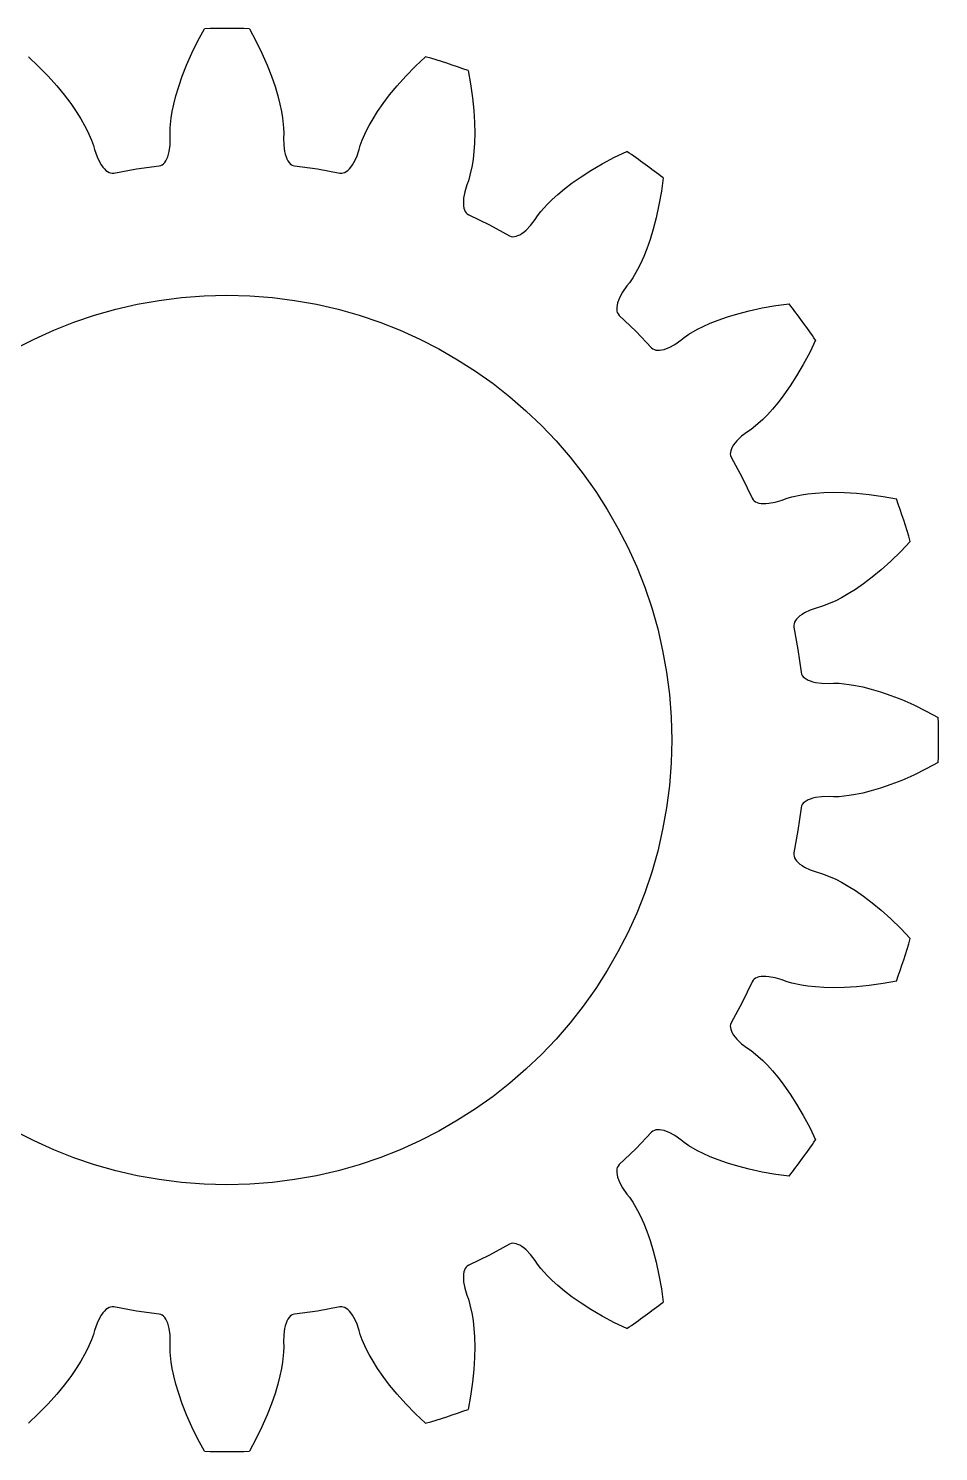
# Model space of a CAD drawing. Extents: x -8.8 to 8.8, y -8.8 to 8.8.
# Drawn here: x -2.45 to 8.8, y -8.8 to 8.8 of the extents above; entities that cross this region are included whole.
import ezdxf

# ---------------------------------------------------------------- set-up
doc = ezdxf.new("R2010")
doc.units = 0

msp = doc.modelspace()

# ---------------------------------------------------------------- linework, layer by layer
msp.add_circle((0, 0), 5.5)
msp.add_circle((0, 0), 5.5)
at = {"layer": 'layer0'}
for p, q in [((-0.434, 8.494), (-0.358, 8.648)), ((-0.358, 8.648), (-0.278, 8.796)), ((0.278, 8.796), (0.358, 8.648)), ((0.358, 8.648), (0.434, 8.494)), ((-2.454, 8.451), (-2.332, 8.335)), ((-0.499, 8.346), (-0.434, 8.494)), ((0.434, 8.494), (0.499, 8.346)), ((2.332, 8.335), (2.454, 8.451)), ((-2.332, 8.335), (-2.212, 8.212)), ((-0.552, 8.21), (-0.499, 8.346)), ((0.499, 8.346), (0.552, 8.21)), ((2.212, 8.212), (2.332, 8.335)), ((2.982, 8.279), (3.013, 8.114)), ((-2.212, 8.212), (-2.105, 8.092)), ((-0.596, 8.083), (-0.552, 8.21)), ((0.552, 8.21), (0.596, 8.083)), ((2.105, 8.092), (2.212, 8.212)), ((3.013, 8.114), (3.037, 7.944)), ((-2.105, 8.092), (-2.012, 7.979)), ((-2.012, 7.979), (-1.931, 7.871)), ((-0.656, 7.865), (-0.63, 7.968)), ((-0.63, 7.968), (-0.596, 8.083)), ((0.596, 8.083), (0.63, 7.968)), ((0.63, 7.968), (0.656, 7.865)), ((1.931, 7.871), (2.012, 7.979)), ((2.012, 7.979), (2.105, 8.092)), ((3.037, 7.944), (3.053, 7.784)), ((-1.931, 7.871), (-1.863, 7.773)), ((-1.863, 7.773), (-1.807, 7.683)), ((-0.688, 7.693), (-0.675, 7.772)), ((-0.675, 7.772), (-0.656, 7.865)), ((0.656, 7.865), (0.675, 7.772)), ((0.675, 7.772), (0.688, 7.693)), ((1.807, 7.683), (1.863, 7.773)), ((1.863, 7.773), (1.931, 7.871)), ((3.053, 7.784), (3.062, 7.638)), ((-1.807, 7.683), (-1.759, 7.6)), ((-1.759, 7.6), (-1.723, 7.529)), ((-0.702, 7.501), (-0.701, 7.573)), ((-0.701, 7.573), (-0.688, 7.693)), ((0.688, 7.693), (0.701, 7.573)), ((0.701, 7.573), (0.702, 7.501)), ((1.723, 7.529), (1.759, 7.6)), ((1.759, 7.6), (1.807, 7.683)), ((3.062, 7.638), (3.064, 7.503)), ((-1.723, 7.529), (-1.674, 7.418)), ((-1.674, 7.418), (-1.65, 7.351)), ((-0.7, 7.449), (-0.702, 7.501)), ((-0.702, 7.357), (-0.7, 7.449)), ((0.702, 7.501), (0.7, 7.449)), ((0.7, 7.449), (0.702, 7.357)), ((1.65, 7.351), (1.674, 7.418)), ((1.674, 7.418), (1.723, 7.529)), ((3.064, 7.503), (3.061, 7.383)), ((-1.65, 7.351), (-1.636, 7.301)), ((-1.636, 7.301), (-1.606, 7.214)), ((-0.731, 7.213), (-0.721, 7.244)), ((-0.721, 7.244), (-0.713, 7.278)), ((-0.713, 7.278), (-0.702, 7.357)), ((0.702, 7.357), (0.713, 7.278)), ((0.713, 7.278), (0.721, 7.244)), ((0.721, 7.244), (0.731, 7.213)), ((1.606, 7.214), (1.636, 7.301)), ((1.636, 7.301), (1.65, 7.351)), ((3.054, 7.278), (3.044, 7.183)), ((3.061, 7.383), (3.054, 7.278)), ((4.793, 7.207), (4.945, 7.279)), ((-1.606, 7.214), (-1.571, 7.142)), ((-1.571, 7.142), (-1.553, 7.112)), ((-1.553, 7.112), (-1.534, 7.086)), ((-1.534, 7.086), (-1.515, 7.063)), ((-1.515, 7.063), (-1.496, 7.045)), ((-1.496, 7.045), (-1.476, 7.03)), ((-1.397, 7.012), (-1.119, 7.062)), ((-1.119, 7.062), (-0.838, 7.101)), ((-0.838, 7.101), (-0.816, 7.106)), ((-0.816, 7.106), (-0.799, 7.114)), ((-0.799, 7.114), (-0.783, 7.127)), ((-0.783, 7.127), (-0.768, 7.143)), ((-0.768, 7.143), (-0.755, 7.162)), ((-0.755, 7.162), (-0.742, 7.186)), ((-0.742, 7.186), (-0.731, 7.213)), ((0.731, 7.213), (0.742, 7.186)), ((0.742, 7.186), (0.755, 7.162)), ((0.755, 7.162), (0.768, 7.143)), ((0.768, 7.143), (0.783, 7.127)), ((0.783, 7.127), (0.799, 7.114)), ((0.799, 7.114), (0.816, 7.106)), ((0.816, 7.106), (0.838, 7.101)), ((0.838, 7.101), (1.119, 7.062)), ((1.119, 7.062), (1.397, 7.012)), ((1.476, 7.03), (1.496, 7.045)), ((1.496, 7.045), (1.515, 7.063)), ((1.515, 7.063), (1.534, 7.086)), ((1.534, 7.086), (1.553, 7.112)), ((1.553, 7.112), (1.571, 7.142)), ((1.571, 7.142), (1.606, 7.214)), ((3.032, 7.104), (3.006, 6.985)), ((3.044, 7.183), (3.032, 7.104)), ((4.38, 6.967), (4.502, 7.045)), ((4.502, 7.045), (4.642, 7.127)), ((4.642, 7.127), (4.793, 7.207)), ((-1.476, 7.03), (-1.457, 7.02)), ((-1.457, 7.02), (-1.438, 7.013)), ((-1.438, 7.013), (-1.42, 7.01)), ((-1.42, 7.01), (-1.397, 7.012)), ((1.397, 7.012), (1.42, 7.01)), ((1.42, 7.01), (1.438, 7.013)), ((1.438, 7.013), (1.457, 7.02)), ((1.457, 7.02), (1.476, 7.03)), ((2.968, 6.868), (2.941, 6.78)), ((2.986, 6.917), (2.968, 6.868)), ((3.006, 6.985), (2.986, 6.917)), ((4.174, 6.816), (4.269, 6.889)), ((4.269, 6.889), (4.38, 6.967)), ((5.395, 6.953), (5.373, 6.786)), ((2.927, 6.701), (2.924, 6.666)), ((2.941, 6.78), (2.927, 6.701)), ((4.022, 6.684), (4.093, 6.748)), ((4.093, 6.748), (4.174, 6.816)), ((5.373, 6.786), (5.343, 6.617)), ((2.924, 6.666), (2.924, 6.634)), ((2.924, 6.634), (2.926, 6.605)), ((2.926, 6.605), (2.931, 6.579)), ((2.931, 6.579), (2.938, 6.556)), ((2.938, 6.556), (2.947, 6.536)), ((2.947, 6.536), (2.959, 6.519)), ((2.959, 6.519), (2.972, 6.506)), ((3.841, 6.481), (3.884, 6.538)), ((3.884, 6.538), (3.965, 6.628)), ((3.965, 6.628), (4.022, 6.684)), ((5.343, 6.617), (5.309, 6.459)), ((2.972, 6.506), (2.991, 6.494)), ((2.991, 6.494), (3.246, 6.371)), ((3.246, 6.371), (3.496, 6.237)), ((3.701, 6.307), (3.756, 6.364)), ((3.756, 6.364), (3.812, 6.438)), ((3.812, 6.438), (3.841, 6.481)), ((5.309, 6.459), (5.272, 6.318)), ((3.496, 6.237), (3.517, 6.228)), ((3.517, 6.228), (3.535, 6.225)), ((3.535, 6.225), (3.555, 6.226)), ((3.555, 6.226), (3.577, 6.23)), ((3.577, 6.23), (3.599, 6.238)), ((3.599, 6.238), (3.623, 6.249)), ((3.623, 6.249), (3.649, 6.265)), ((3.649, 6.265), (3.675, 6.284)), ((3.675, 6.284), (3.701, 6.307)), ((5.233, 6.189), (5.193, 6.076)), ((5.272, 6.318), (5.233, 6.189)), ((5.193, 6.076), (5.154, 5.978)), ((5.079, 5.819), (5.018, 5.714)), ((5.114, 5.89), (5.079, 5.819)), ((5.154, 5.978), (5.114, 5.89)), ((4.977, 5.656), (4.945, 5.615)), ((5.018, 5.714), (4.977, 5.656)), ((4.854, 5.469), (4.841, 5.436)), ((4.892, 5.539), (4.854, 5.469)), ((4.945, 5.615), (4.892, 5.539)), ((4.824, 5.377), (4.82, 5.351)), ((4.82, 5.351), (4.82, 5.327)), ((4.82, 5.327), (4.823, 5.305)), ((4.823, 5.305), (4.828, 5.286)), ((4.831, 5.406), (4.824, 5.377)), ((4.828, 5.286), (4.837, 5.269)), ((4.841, 5.436), (4.831, 5.406)), ((6.318, 5.272), (6.459, 5.309)), ((6.459, 5.309), (6.617, 5.343)), ((6.617, 5.343), (6.786, 5.373)), ((6.786, 5.373), (6.953, 5.395)), ((4.837, 5.269), (4.852, 5.252)), ((4.852, 5.252), (5.056, 5.056)), ((5.819, 5.079), (5.89, 5.114)), ((5.89, 5.114), (5.978, 5.154)), ((5.978, 5.154), (6.076, 5.193)), ((6.076, 5.193), (6.189, 5.233)), ((6.189, 5.233), (6.318, 5.272)), ((5.056, 5.056), (5.252, 4.852)), ((5.539, 4.892), (5.615, 4.945)), ((5.615, 4.945), (5.656, 4.977)), ((5.656, 4.977), (5.714, 5.018)), ((5.714, 5.018), (5.819, 5.079)), ((7.279, 4.945), (7.207, 4.793)), ((5.252, 4.852), (5.269, 4.837)), ((5.269, 4.837), (5.286, 4.828)), ((5.286, 4.828), (5.305, 4.823)), ((5.305, 4.823), (5.327, 4.82)), ((5.327, 4.82), (5.351, 4.82)), ((5.351, 4.82), (5.377, 4.824)), ((5.377, 4.824), (5.406, 4.831)), ((5.406, 4.831), (5.436, 4.841)), ((5.436, 4.841), (5.469, 4.854)), ((5.469, 4.854), (5.539, 4.892)), ((7.207, 4.793), (7.127, 4.642)), ((7.127, 4.642), (7.045, 4.502)), ((7.045, 4.502), (6.967, 4.38)), ((6.889, 4.269), (6.816, 4.174)), ((6.967, 4.38), (6.889, 4.269)), ((6.748, 4.093), (6.684, 4.022)), ((6.816, 4.174), (6.748, 4.093)), ((6.538, 3.884), (6.481, 3.841)), ((6.628, 3.965), (6.538, 3.884)), ((6.684, 4.022), (6.628, 3.965)), ((6.307, 3.701), (6.284, 3.675)), ((6.364, 3.756), (6.307, 3.701)), ((6.438, 3.812), (6.364, 3.756)), ((6.481, 3.841), (6.438, 3.812)), ((6.226, 3.555), (6.225, 3.535)), ((6.225, 3.535), (6.228, 3.517)), ((6.23, 3.577), (6.226, 3.555)), ((6.238, 3.599), (6.23, 3.577)), ((6.249, 3.623), (6.238, 3.599)), ((6.265, 3.649), (6.249, 3.623)), ((6.284, 3.675), (6.265, 3.649)), ((6.228, 3.517), (6.237, 3.496)), ((6.237, 3.496), (6.371, 3.246)), ((6.371, 3.246), (6.494, 2.991)), ((6.917, 2.986), (6.985, 3.006)), ((6.985, 3.006), (7.104, 3.032)), ((7.104, 3.032), (7.183, 3.044)), ((7.183, 3.044), (7.278, 3.054)), ((7.278, 3.054), (7.383, 3.061)), ((7.383, 3.061), (7.503, 3.064)), ((7.503, 3.064), (7.638, 3.062)), ((7.638, 3.062), (7.784, 3.053)), ((7.784, 3.053), (7.944, 3.037)), ((7.944, 3.037), (8.114, 3.013)), ((8.114, 3.013), (8.279, 2.982)), ((6.494, 2.991), (6.506, 2.972)), ((6.506, 2.972), (6.519, 2.959)), ((6.519, 2.959), (6.536, 2.947)), ((6.536, 2.947), (6.556, 2.938)), ((6.556, 2.938), (6.579, 2.931)), ((6.579, 2.931), (6.605, 2.926)), ((6.605, 2.926), (6.634, 2.924)), ((6.634, 2.924), (6.666, 2.924)), ((6.666, 2.924), (6.701, 2.927)), ((6.701, 2.927), (6.78, 2.941)), ((6.78, 2.941), (6.868, 2.968)), ((6.868, 2.968), (6.917, 2.986)), ((8.335, 2.332), (8.212, 2.212)), ((8.451, 2.454), (8.335, 2.332)), ((8.212, 2.212), (8.092, 2.105)), ((7.979, 2.012), (7.871, 1.931)), ((8.092, 2.105), (7.979, 2.012)), ((7.683, 1.807), (7.6, 1.759)), ((7.773, 1.863), (7.683, 1.807)), ((7.871, 1.931), (7.773, 1.863)), ((7.214, 1.606), (7.142, 1.571)), ((7.301, 1.636), (7.214, 1.606)), ((7.351, 1.65), (7.301, 1.636)), ((7.418, 1.674), (7.351, 1.65)), ((7.529, 1.723), (7.418, 1.674)), ((7.6, 1.759), (7.529, 1.723)), ((7.013, 1.438), (7.01, 1.42)), ((7.01, 1.42), (7.012, 1.397)), ((7.02, 1.457), (7.013, 1.438)), ((7.03, 1.476), (7.02, 1.457)), ((7.045, 1.496), (7.03, 1.476)), ((7.063, 1.515), (7.045, 1.496)), ((7.086, 1.534), (7.063, 1.515)), ((7.112, 1.553), (7.086, 1.534)), ((7.142, 1.571), (7.112, 1.553)), ((7.012, 1.397), (7.062, 1.119)), ((7.062, 1.119), (7.101, 0.838)), ((7.101, 0.838), (7.106, 0.816)), ((7.106, 0.816), (7.114, 0.799)), ((7.114, 0.799), (7.127, 0.783)), ((7.127, 0.783), (7.143, 0.768)), ((7.143, 0.768), (7.162, 0.755)), ((7.162, 0.755), (7.186, 0.742)), ((7.186, 0.742), (7.213, 0.731)), ((7.213, 0.731), (7.244, 0.721)), ((7.244, 0.721), (7.278, 0.713)), ((7.278, 0.713), (7.357, 0.702)), ((7.357, 0.702), (7.449, 0.7)), ((7.449, 0.7), (7.501, 0.702)), ((7.501, 0.702), (7.573, 0.701)), ((7.573, 0.701), (7.693, 0.688)), ((7.693, 0.688), (7.772, 0.675)), ((7.772, 0.675), (7.865, 0.656)), ((7.865, 0.656), (7.968, 0.63)), ((7.968, 0.63), (8.083, 0.596)), ((8.083, 0.596), (8.21, 0.552)), ((8.21, 0.552), (8.346, 0.499)), ((8.346, 0.499), (8.494, 0.434)), ((8.494, 0.434), (8.648, 0.358)), ((8.648, 0.358), (8.796, 0.278)), ((8.796, -0.278), (8.648, -0.358)), ((8.346, -0.499), (8.21, -0.552)), ((8.494, -0.434), (8.346, -0.499)), ((8.648, -0.358), (8.494, -0.434)), ((7.357, -0.702), (7.278, -0.713)), ((7.449, -0.7), (7.357, -0.702)), ((7.501, -0.702), (7.449, -0.7)), ((7.573, -0.701), (7.501, -0.702)), ((7.693, -0.688), (7.573, -0.701)), ((7.772, -0.675), (7.693, -0.688)), ((7.865, -0.656), (7.772, -0.675)), ((7.968, -0.63), (7.865, -0.656)), ((8.083, -0.596), (7.968, -0.63)), ((8.21, -0.552), (8.083, -0.596)), ((7.101, -0.838), (7.062, -1.119)), ((7.106, -0.816), (7.101, -0.838)), ((7.114, -0.799), (7.106, -0.816)), ((7.127, -0.783), (7.114, -0.799)), ((7.143, -0.768), (7.127, -0.783)), ((7.162, -0.755), (7.143, -0.768)), ((7.186, -0.742), (7.162, -0.755)), ((7.213, -0.731), (7.186, -0.742)), ((7.244, -0.721), (7.213, -0.731)), ((7.278, -0.713), (7.244, -0.721)), ((7.062, -1.119), (7.012, -1.397)), ((7.012, -1.397), (7.01, -1.42)), ((7.01, -1.42), (7.013, -1.438)), ((7.013, -1.438), (7.02, -1.457)), ((7.02, -1.457), (7.03, -1.476)), ((7.03, -1.476), (7.045, -1.496)), ((7.045, -1.496), (7.063, -1.515)), ((7.063, -1.515), (7.086, -1.534)), ((7.086, -1.534), (7.112, -1.553)), ((7.112, -1.553), (7.142, -1.571)), ((7.142, -1.571), (7.214, -1.606)), ((7.214, -1.606), (7.301, -1.636)), ((7.301, -1.636), (7.351, -1.65)), ((7.351, -1.65), (7.418, -1.674)), ((7.418, -1.674), (7.529, -1.723)), ((7.529, -1.723), (7.6, -1.759)), ((7.6, -1.759), (7.683, -1.807)), ((7.683, -1.807), (7.773, -1.863)), ((7.773, -1.863), (7.871, -1.931)), ((7.871, -1.931), (7.979, -2.012)), ((7.979, -2.012), (8.092, -2.105)), ((8.092, -2.105), (8.212, -2.212)), ((8.212, -2.212), (8.335, -2.332)), ((8.335, -2.332), (8.451, -2.454)), ((6.494, -2.991), (6.371, -3.246)), ((6.506, -2.972), (6.494, -2.991)), ((6.519, -2.959), (6.506, -2.972)), ((6.536, -2.947), (6.519, -2.959)), ((6.556, -2.938), (6.536, -2.947)), ((6.579, -2.931), (6.556, -2.938)), ((6.605, -2.926), (6.579, -2.931)), ((6.634, -2.924), (6.605, -2.926)), ((6.666, -2.924), (6.634, -2.924)), ((6.701, -2.927), (6.666, -2.924)), ((6.78, -2.941), (6.701, -2.927)), ((6.868, -2.968), (6.78, -2.941)), ((6.917, -2.986), (6.868, -2.968)), ((6.985, -3.006), (6.917, -2.986)), ((8.279, -2.982), (8.114, -3.013)), ((7.104, -3.032), (6.985, -3.006)), ((7.183, -3.044), (7.104, -3.032)), ((7.278, -3.054), (7.183, -3.044)), ((7.383, -3.061), (7.278, -3.054)), ((7.503, -3.064), (7.383, -3.061)), ((7.638, -3.062), (7.503, -3.064)), ((7.784, -3.053), (7.638, -3.062)), ((7.944, -3.037), (7.784, -3.053)), ((8.114, -3.013), (7.944, -3.037)), ((6.371, -3.246), (6.237, -3.496)), ((6.228, -3.517), (6.225, -3.535)), ((6.237, -3.496), (6.228, -3.517)), ((6.225, -3.535), (6.226, -3.555)), ((6.226, -3.555), (6.23, -3.577)), ((6.23, -3.577), (6.238, -3.599)), ((6.238, -3.599), (6.249, -3.623)), ((6.249, -3.623), (6.265, -3.649)), ((6.265, -3.649), (6.284, -3.675)), ((6.284, -3.675), (6.307, -3.701)), ((6.307, -3.701), (6.364, -3.756)), ((6.364, -3.756), (6.438, -3.812)), ((6.438, -3.812), (6.481, -3.841)), ((6.481, -3.841), (6.538, -3.884)), ((6.538, -3.884), (6.628, -3.965)), ((6.628, -3.965), (6.684, -4.022)), ((6.684, -4.022), (6.748, -4.093)), ((6.748, -4.093), (6.816, -4.174)), ((6.816, -4.174), (6.889, -4.269)), ((6.889, -4.269), (6.967, -4.38)), ((6.967, -4.38), (7.045, -4.502)), ((7.045, -4.502), (7.127, -4.642)), ((7.127, -4.642), (7.207, -4.793)), ((5.252, -4.852), (5.056, -5.056)), ((5.269, -4.837), (5.252, -4.852)), ((5.286, -4.828), (5.269, -4.837)), ((5.305, -4.823), (5.286, -4.828)), ((5.327, -4.82), (5.305, -4.823)), ((5.351, -4.82), (5.327, -4.82)), ((5.377, -4.824), (5.351, -4.82)), ((5.406, -4.831), (5.377, -4.824)), ((5.436, -4.841), (5.406, -4.831)), ((5.469, -4.854), (5.436, -4.841)), ((5.539, -4.892), (5.469, -4.854)), ((5.615, -4.945), (5.539, -4.892)), ((7.207, -4.793), (7.279, -4.945)), ((5.056, -5.056), (4.852, -5.252)), ((5.656, -4.977), (5.615, -4.945)), ((5.714, -5.018), (5.656, -4.977)), ((5.819, -5.079), (5.714, -5.018)), ((5.89, -5.114), (5.819, -5.079)), ((4.837, -5.269), (4.828, -5.286)), ((4.852, -5.252), (4.837, -5.269)), ((5.978, -5.154), (5.89, -5.114)), ((6.076, -5.193), (5.978, -5.154)), ((6.189, -5.233), (6.076, -5.193)), ((6.318, -5.272), (6.189, -5.233)), ((6.459, -5.309), (6.318, -5.272)), ((4.823, -5.305), (4.82, -5.327)), ((4.82, -5.327), (4.82, -5.351)), ((4.82, -5.351), (4.824, -5.377)), ((4.828, -5.286), (4.823, -5.305)), ((4.824, -5.377), (4.831, -5.406)), ((4.831, -5.406), (4.841, -5.436)), ((4.841, -5.436), (4.854, -5.469)), ((6.617, -5.343), (6.459, -5.309)), ((6.786, -5.373), (6.617, -5.343)), ((6.953, -5.395), (6.786, -5.373)), ((4.854, -5.469), (4.892, -5.539)), ((4.892, -5.539), (4.945, -5.615)), ((4.945, -5.615), (4.977, -5.656)), ((4.977, -5.656), (5.018, -5.714)), ((5.018, -5.714), (5.079, -5.819)), ((5.079, -5.819), (5.114, -5.89)), ((5.114, -5.89), (5.154, -5.978)), ((5.154, -5.978), (5.193, -6.076)), ((5.193, -6.076), (5.233, -6.189)), ((3.496, -6.237), (3.246, -6.371)), ((3.517, -6.228), (3.496, -6.237)), ((3.535, -6.225), (3.517, -6.228)), ((3.555, -6.226), (3.535, -6.225)), ((3.577, -6.23), (3.555, -6.226)), ((3.599, -6.238), (3.577, -6.23)), ((3.623, -6.249), (3.599, -6.238)), ((3.649, -6.265), (3.623, -6.249)), ((3.675, -6.284), (3.649, -6.265)), ((3.701, -6.307), (3.675, -6.284)), ((3.756, -6.364), (3.701, -6.307)), ((5.233, -6.189), (5.272, -6.318)), ((5.272, -6.318), (5.309, -6.459)), ((2.972, -6.506), (2.959, -6.519)), ((2.991, -6.494), (2.972, -6.506)), ((3.246, -6.371), (2.991, -6.494)), ((3.812, -6.438), (3.756, -6.364)), ((3.841, -6.481), (3.812, -6.438)), ((3.884, -6.538), (3.841, -6.481)), ((5.309, -6.459), (5.343, -6.617)), ((2.926, -6.605), (2.924, -6.634)), ((2.924, -6.634), (2.924, -6.666)), ((2.924, -6.666), (2.927, -6.701)), ((2.931, -6.579), (2.926, -6.605)), ((2.938, -6.556), (2.931, -6.579)), ((2.947, -6.536), (2.938, -6.556)), ((2.959, -6.519), (2.947, -6.536)), ((3.965, -6.628), (3.884, -6.538)), ((4.022, -6.684), (3.965, -6.628)), ((4.093, -6.748), (4.022, -6.684)), ((5.343, -6.617), (5.373, -6.786)), ((2.927, -6.701), (2.941, -6.78)), ((2.941, -6.78), (2.968, -6.868)), ((4.174, -6.816), (4.093, -6.748)), ((4.269, -6.889), (4.174, -6.816)), ((5.373, -6.786), (5.395, -6.953)), ((-1.476, -7.03), (-1.496, -7.045)), ((-1.457, -7.02), (-1.476, -7.03)), ((-1.438, -7.013), (-1.457, -7.02)), ((-1.42, -7.01), (-1.438, -7.013)), ((-1.397, -7.012), (-1.42, -7.01)), ((-1.119, -7.062), (-1.397, -7.012)), ((1.397, -7.012), (1.119, -7.062)), ((1.42, -7.01), (1.397, -7.012)), ((1.438, -7.013), (1.42, -7.01)), ((1.457, -7.02), (1.438, -7.013)), ((1.476, -7.03), (1.457, -7.02)), ((1.496, -7.045), (1.476, -7.03)), ((2.968, -6.868), (2.986, -6.917)), ((2.986, -6.917), (3.006, -6.985)), ((3.006, -6.985), (3.032, -7.104)), ((4.38, -6.967), (4.269, -6.889)), ((4.502, -7.045), (4.38, -6.967)), ((-1.606, -7.214), (-1.636, -7.301)), ((-1.571, -7.142), (-1.606, -7.214)), ((-1.553, -7.112), (-1.571, -7.142)), ((-1.534, -7.086), (-1.553, -7.112)), ((-1.515, -7.063), (-1.534, -7.086)), ((-1.496, -7.045), (-1.515, -7.063)), ((-0.838, -7.101), (-1.119, -7.062)), ((-0.816, -7.106), (-0.838, -7.101)), ((-0.799, -7.114), (-0.816, -7.106)), ((-0.783, -7.127), (-0.799, -7.114)), ((-0.768, -7.143), (-0.783, -7.127)), ((-0.755, -7.162), (-0.768, -7.143)), ((-0.742, -7.186), (-0.755, -7.162)), ((-0.731, -7.213), (-0.742, -7.186)), ((-0.721, -7.244), (-0.731, -7.213)), ((0.731, -7.213), (0.721, -7.244)), ((0.742, -7.186), (0.731, -7.213)), ((0.755, -7.162), (0.742, -7.186)), ((0.768, -7.143), (0.755, -7.162)), ((0.783, -7.127), (0.768, -7.143)), ((0.799, -7.114), (0.783, -7.127)), ((0.816, -7.106), (0.799, -7.114)), ((0.838, -7.101), (0.816, -7.106)), ((1.119, -7.062), (0.838, -7.101)), ((1.515, -7.063), (1.496, -7.045)), ((1.534, -7.086), (1.515, -7.063)), ((1.553, -7.112), (1.534, -7.086)), ((1.571, -7.142), (1.553, -7.112)), ((1.606, -7.214), (1.571, -7.142)), ((1.636, -7.301), (1.606, -7.214)), ((3.032, -7.104), (3.044, -7.183)), ((3.044, -7.183), (3.054, -7.278)), ((4.642, -7.127), (4.502, -7.045)), ((4.793, -7.207), (4.642, -7.127)), ((4.945, -7.279), (4.793, -7.207)), ((-1.65, -7.351), (-1.674, -7.418)), ((-1.636, -7.301), (-1.65, -7.351)), ((-0.713, -7.278), (-0.721, -7.244)), ((-0.702, -7.357), (-0.713, -7.278)), ((-0.7, -7.449), (-0.702, -7.357)), ((0.702, -7.357), (0.7, -7.449)), ((0.713, -7.278), (0.702, -7.357)), ((0.721, -7.244), (0.713, -7.278)), ((1.65, -7.351), (1.636, -7.301)), ((1.674, -7.418), (1.65, -7.351)), ((3.054, -7.278), (3.061, -7.383)), ((3.061, -7.383), (3.064, -7.503)), ((-1.723, -7.529), (-1.759, -7.6)), ((-1.674, -7.418), (-1.723, -7.529)), ((-0.702, -7.501), (-0.7, -7.449)), ((-0.701, -7.573), (-0.702, -7.501)), ((0.7, -7.449), (0.702, -7.501)), ((0.702, -7.501), (0.701, -7.573)), ((1.723, -7.529), (1.674, -7.418)), ((1.759, -7.6), (1.723, -7.529)), ((3.064, -7.503), (3.062, -7.638)), ((-1.807, -7.683), (-1.863, -7.773)), ((-1.759, -7.6), (-1.807, -7.683)), ((-0.688, -7.693), (-0.701, -7.573)), ((-0.675, -7.772), (-0.688, -7.693)), ((0.688, -7.693), (0.675, -7.772)), ((0.701, -7.573), (0.688, -7.693)), ((1.807, -7.683), (1.759, -7.6)), ((1.863, -7.773), (1.807, -7.683)), ((3.062, -7.638), (3.053, -7.784)), ((-1.931, -7.871), (-2.012, -7.979)), ((-1.863, -7.773), (-1.931, -7.871)), ((-0.656, -7.865), (-0.675, -7.772)), ((-0.63, -7.968), (-0.656, -7.865)), ((0.656, -7.865), (0.63, -7.968)), ((0.675, -7.772), (0.656, -7.865)), ((1.931, -7.871), (1.863, -7.773)), ((2.012, -7.979), (1.931, -7.871)), ((3.053, -7.784), (3.037, -7.944)), ((-2.105, -8.092), (-2.212, -8.212)), ((-2.012, -7.979), (-2.105, -8.092)), ((-0.596, -8.083), (-0.63, -7.968)), ((-0.552, -8.21), (-0.596, -8.083)), ((0.596, -8.083), (0.552, -8.21)), ((0.63, -7.968), (0.596, -8.083)), ((2.105, -8.092), (2.012, -7.979)), ((2.212, -8.212), (2.105, -8.092)), ((3.037, -7.944), (3.013, -8.114)), ((-2.212, -8.212), (-2.332, -8.335)), ((-0.499, -8.346), (-0.552, -8.21)), ((0.552, -8.21), (0.499, -8.346)), ((2.332, -8.335), (2.212, -8.212)), ((3.013, -8.114), (2.982, -8.279)), ((-2.332, -8.335), (-2.454, -8.451)), ((-0.434, -8.494), (-0.499, -8.346)), ((0.499, -8.346), (0.434, -8.494)), ((2.454, -8.451), (2.332, -8.335)), ((-0.358, -8.648), (-0.434, -8.494)), ((0.434, -8.494), (0.358, -8.648)), ((-0.278, -8.796), (-0.358, -8.648)), ((0.358, -8.648), (0.278, -8.796))]:
    msp.add_line(p, q, dxfattribs=at)
for start, end in [(88.1909, 91.8091), (70.1909, 73.8091), (52.1909, 55.8091), (34.1909, 37.8091), (16.1909, 19.8091), (358.1909, 361.8091), (340.1909, 343.8091), (322.1909, 325.8091), (304.1909, 307.8091), (286.1909, 289.8091), (268.1909, 271.8091)]:
    msp.add_arc((0, 0), 8.8, start, end, dxfattribs=at)
at = {"layer": 'layer1'}
for p, q in [((-0.434, 8.494), (-0.358, 8.648)), ((-0.358, 8.648), (-0.278, 8.796)), ((0.278, 8.796), (0.358, 8.648)), ((0.358, 8.648), (0.434, 8.494)), ((-2.454, 8.451), (-2.332, 8.335)), ((-0.499, 8.346), (-0.434, 8.494)), ((0.434, 8.494), (0.499, 8.346)), ((2.332, 8.335), (2.454, 8.451)), ((-2.332, 8.335), (-2.212, 8.212)), ((-0.552, 8.21), (-0.499, 8.346)), ((0.499, 8.346), (0.552, 8.21)), ((2.212, 8.212), (2.332, 8.335)), ((2.982, 8.279), (3.013, 8.114)), ((-2.212, 8.212), (-2.105, 8.092)), ((-0.596, 8.083), (-0.552, 8.21)), ((0.552, 8.21), (0.596, 8.083)), ((2.105, 8.092), (2.212, 8.212)), ((3.013, 8.114), (3.037, 7.944)), ((-2.105, 8.092), (-2.012, 7.979)), ((-2.012, 7.979), (-1.931, 7.871)), ((-0.656, 7.865), (-0.63, 7.968)), ((-0.63, 7.968), (-0.596, 8.083)), ((0.596, 8.083), (0.63, 7.968)), ((0.63, 7.968), (0.656, 7.865)), ((1.931, 7.871), (2.012, 7.979)), ((2.012, 7.979), (2.105, 8.092)), ((3.037, 7.944), (3.053, 7.784)), ((-1.931, 7.871), (-1.863, 7.773)), ((-1.863, 7.773), (-1.807, 7.683)), ((-0.688, 7.693), (-0.675, 7.772)), ((-0.675, 7.772), (-0.656, 7.865)), ((0.656, 7.865), (0.675, 7.772)), ((0.675, 7.772), (0.688, 7.693)), ((1.807, 7.683), (1.863, 7.773)), ((1.863, 7.773), (1.931, 7.871)), ((3.053, 7.784), (3.062, 7.638)), ((-1.807, 7.683), (-1.759, 7.6)), ((-1.759, 7.6), (-1.723, 7.529)), ((-0.702, 7.501), (-0.701, 7.573)), ((-0.701, 7.573), (-0.688, 7.693)), ((0.688, 7.693), (0.701, 7.573)), ((0.701, 7.573), (0.702, 7.501)), ((1.723, 7.529), (1.759, 7.6)), ((1.759, 7.6), (1.807, 7.683)), ((3.062, 7.638), (3.064, 7.503)), ((-1.723, 7.529), (-1.674, 7.418)), ((-1.674, 7.418), (-1.65, 7.351)), ((-0.7, 7.449), (-0.702, 7.501)), ((-0.702, 7.357), (-0.7, 7.449)), ((0.702, 7.501), (0.7, 7.449)), ((0.7, 7.449), (0.702, 7.357)), ((1.65, 7.351), (1.674, 7.418)), ((1.674, 7.418), (1.723, 7.529)), ((3.064, 7.503), (3.061, 7.383)), ((-1.65, 7.351), (-1.636, 7.301)), ((-1.636, 7.301), (-1.606, 7.214)), ((-0.731, 7.213), (-0.721, 7.244)), ((-0.721, 7.244), (-0.713, 7.278)), ((-0.713, 7.278), (-0.702, 7.357)), ((0.702, 7.357), (0.713, 7.278)), ((0.713, 7.278), (0.721, 7.244)), ((0.721, 7.244), (0.731, 7.213)), ((1.606, 7.214), (1.636, 7.301)), ((1.636, 7.301), (1.65, 7.351)), ((3.054, 7.278), (3.044, 7.183)), ((3.061, 7.383), (3.054, 7.278)), ((4.793, 7.207), (4.945, 7.279)), ((-1.606, 7.214), (-1.571, 7.142)), ((-1.571, 7.142), (-1.553, 7.112)), ((-1.553, 7.112), (-1.534, 7.086)), ((-1.534, 7.086), (-1.515, 7.063)), ((-1.515, 7.063), (-1.496, 7.045)), ((-1.496, 7.045), (-1.476, 7.03)), ((-1.397, 7.012), (-1.119, 7.062)), ((-1.119, 7.062), (-0.838, 7.101)), ((-0.838, 7.101), (-0.816, 7.106)), ((-0.816, 7.106), (-0.799, 7.114)), ((-0.799, 7.114), (-0.783, 7.127)), ((-0.783, 7.127), (-0.768, 7.143)), ((-0.768, 7.143), (-0.755, 7.162)), ((-0.755, 7.162), (-0.742, 7.186)), ((-0.742, 7.186), (-0.731, 7.213)), ((0.731, 7.213), (0.742, 7.186)), ((0.742, 7.186), (0.755, 7.162)), ((0.755, 7.162), (0.768, 7.143)), ((0.768, 7.143), (0.783, 7.127)), ((0.783, 7.127), (0.799, 7.114)), ((0.799, 7.114), (0.816, 7.106)), ((0.816, 7.106), (0.838, 7.101)), ((0.838, 7.101), (1.119, 7.062)), ((1.119, 7.062), (1.397, 7.012)), ((1.476, 7.03), (1.496, 7.045)), ((1.496, 7.045), (1.515, 7.063)), ((1.515, 7.063), (1.534, 7.086)), ((1.534, 7.086), (1.553, 7.112)), ((1.553, 7.112), (1.571, 7.142)), ((1.571, 7.142), (1.606, 7.214)), ((3.032, 7.104), (3.006, 6.985)), ((3.044, 7.183), (3.032, 7.104)), ((4.38, 6.967), (4.502, 7.045)), ((4.502, 7.045), (4.642, 7.127)), ((4.642, 7.127), (4.793, 7.207)), ((-1.476, 7.03), (-1.457, 7.02)), ((-1.457, 7.02), (-1.438, 7.013)), ((-1.438, 7.013), (-1.42, 7.01)), ((-1.42, 7.01), (-1.397, 7.012)), ((1.397, 7.012), (1.42, 7.01)), ((1.42, 7.01), (1.438, 7.013)), ((1.438, 7.013), (1.457, 7.02)), ((1.457, 7.02), (1.476, 7.03)), ((2.968, 6.868), (2.941, 6.78)), ((2.986, 6.917), (2.968, 6.868)), ((3.006, 6.985), (2.986, 6.917)), ((4.174, 6.816), (4.269, 6.889)), ((4.269, 6.889), (4.38, 6.967)), ((5.395, 6.953), (5.373, 6.786)), ((2.927, 6.701), (2.924, 6.666)), ((2.941, 6.78), (2.927, 6.701)), ((4.022, 6.684), (4.093, 6.748)), ((4.093, 6.748), (4.174, 6.816)), ((5.373, 6.786), (5.343, 6.617)), ((2.924, 6.666), (2.924, 6.634)), ((2.924, 6.634), (2.926, 6.605)), ((2.926, 6.605), (2.931, 6.579)), ((2.931, 6.579), (2.938, 6.556)), ((2.938, 6.556), (2.947, 6.536)), ((2.947, 6.536), (2.959, 6.519)), ((2.959, 6.519), (2.972, 6.506)), ((3.841, 6.481), (3.884, 6.538)), ((3.884, 6.538), (3.965, 6.628)), ((3.965, 6.628), (4.022, 6.684)), ((5.343, 6.617), (5.309, 6.459)), ((2.972, 6.506), (2.991, 6.494)), ((2.991, 6.494), (3.246, 6.371)), ((3.246, 6.371), (3.496, 6.237)), ((3.701, 6.307), (3.756, 6.364)), ((3.756, 6.364), (3.812, 6.438)), ((3.812, 6.438), (3.841, 6.481)), ((5.309, 6.459), (5.272, 6.318)), ((3.496, 6.237), (3.517, 6.228)), ((3.517, 6.228), (3.535, 6.225)), ((3.535, 6.225), (3.555, 6.226)), ((3.555, 6.226), (3.577, 6.23)), ((3.577, 6.23), (3.599, 6.238)), ((3.599, 6.238), (3.623, 6.249)), ((3.623, 6.249), (3.649, 6.265)), ((3.649, 6.265), (3.675, 6.284)), ((3.675, 6.284), (3.701, 6.307)), ((5.233, 6.189), (5.193, 6.076)), ((5.272, 6.318), (5.233, 6.189)), ((5.193, 6.076), (5.154, 5.978)), ((5.079, 5.819), (5.018, 5.714)), ((5.114, 5.89), (5.079, 5.819)), ((5.154, 5.978), (5.114, 5.89)), ((4.977, 5.656), (4.945, 5.615)), ((5.018, 5.714), (4.977, 5.656)), ((4.854, 5.469), (4.841, 5.436)), ((4.892, 5.539), (4.854, 5.469)), ((4.945, 5.615), (4.892, 5.539)), ((4.824, 5.377), (4.82, 5.351)), ((4.82, 5.351), (4.82, 5.327)), ((4.82, 5.327), (4.823, 5.305)), ((4.823, 5.305), (4.828, 5.286)), ((4.831, 5.406), (4.824, 5.377)), ((4.828, 5.286), (4.837, 5.269)), ((4.841, 5.436), (4.831, 5.406)), ((6.318, 5.272), (6.459, 5.309)), ((6.459, 5.309), (6.617, 5.343)), ((6.617, 5.343), (6.786, 5.373)), ((6.786, 5.373), (6.953, 5.395)), ((4.837, 5.269), (4.852, 5.252)), ((4.852, 5.252), (5.056, 5.056)), ((5.819, 5.079), (5.89, 5.114)), ((5.89, 5.114), (5.978, 5.154)), ((5.978, 5.154), (6.076, 5.193)), ((6.076, 5.193), (6.189, 5.233)), ((6.189, 5.233), (6.318, 5.272)), ((5.056, 5.056), (5.252, 4.852)), ((5.539, 4.892), (5.615, 4.945)), ((5.615, 4.945), (5.656, 4.977)), ((5.656, 4.977), (5.714, 5.018)), ((5.714, 5.018), (5.819, 5.079)), ((7.279, 4.945), (7.207, 4.793)), ((5.252, 4.852), (5.269, 4.837)), ((5.269, 4.837), (5.286, 4.828)), ((5.286, 4.828), (5.305, 4.823)), ((5.305, 4.823), (5.327, 4.82)), ((5.327, 4.82), (5.351, 4.82)), ((5.351, 4.82), (5.377, 4.824)), ((5.377, 4.824), (5.406, 4.831)), ((5.406, 4.831), (5.436, 4.841)), ((5.436, 4.841), (5.469, 4.854)), ((5.469, 4.854), (5.539, 4.892)), ((7.207, 4.793), (7.127, 4.642)), ((7.127, 4.642), (7.045, 4.502)), ((7.045, 4.502), (6.967, 4.38)), ((6.889, 4.269), (6.816, 4.174)), ((6.967, 4.38), (6.889, 4.269)), ((6.748, 4.093), (6.684, 4.022)), ((6.816, 4.174), (6.748, 4.093)), ((6.538, 3.884), (6.481, 3.841)), ((6.628, 3.965), (6.538, 3.884)), ((6.684, 4.022), (6.628, 3.965)), ((6.307, 3.701), (6.284, 3.675)), ((6.364, 3.756), (6.307, 3.701)), ((6.438, 3.812), (6.364, 3.756)), ((6.481, 3.841), (6.438, 3.812)), ((6.226, 3.555), (6.225, 3.535)), ((6.225, 3.535), (6.228, 3.517)), ((6.23, 3.577), (6.226, 3.555)), ((6.238, 3.599), (6.23, 3.577)), ((6.249, 3.623), (6.238, 3.599)), ((6.265, 3.649), (6.249, 3.623)), ((6.284, 3.675), (6.265, 3.649)), ((6.228, 3.517), (6.237, 3.496)), ((6.237, 3.496), (6.371, 3.246)), ((6.371, 3.246), (6.494, 2.991)), ((6.917, 2.986), (6.985, 3.006)), ((6.985, 3.006), (7.104, 3.032)), ((7.104, 3.032), (7.183, 3.044)), ((7.183, 3.044), (7.278, 3.054)), ((7.278, 3.054), (7.383, 3.061)), ((7.383, 3.061), (7.503, 3.064)), ((7.503, 3.064), (7.638, 3.062)), ((7.638, 3.062), (7.784, 3.053)), ((7.784, 3.053), (7.944, 3.037)), ((7.944, 3.037), (8.114, 3.013)), ((8.114, 3.013), (8.279, 2.982)), ((6.494, 2.991), (6.506, 2.972)), ((6.506, 2.972), (6.519, 2.959)), ((6.519, 2.959), (6.536, 2.947)), ((6.536, 2.947), (6.556, 2.938)), ((6.556, 2.938), (6.579, 2.931)), ((6.579, 2.931), (6.605, 2.926)), ((6.605, 2.926), (6.634, 2.924)), ((6.634, 2.924), (6.666, 2.924)), ((6.666, 2.924), (6.701, 2.927)), ((6.701, 2.927), (6.78, 2.941)), ((6.78, 2.941), (6.868, 2.968)), ((6.868, 2.968), (6.917, 2.986)), ((8.335, 2.332), (8.212, 2.212)), ((8.451, 2.454), (8.335, 2.332)), ((8.212, 2.212), (8.092, 2.105)), ((7.979, 2.012), (7.871, 1.931)), ((8.092, 2.105), (7.979, 2.012)), ((7.683, 1.807), (7.6, 1.759)), ((7.773, 1.863), (7.683, 1.807)), ((7.871, 1.931), (7.773, 1.863)), ((7.214, 1.606), (7.142, 1.571)), ((7.301, 1.636), (7.214, 1.606)), ((7.351, 1.65), (7.301, 1.636)), ((7.418, 1.674), (7.351, 1.65)), ((7.529, 1.723), (7.418, 1.674)), ((7.6, 1.759), (7.529, 1.723)), ((7.013, 1.438), (7.01, 1.42)), ((7.01, 1.42), (7.012, 1.397)), ((7.02, 1.457), (7.013, 1.438)), ((7.03, 1.476), (7.02, 1.457)), ((7.045, 1.496), (7.03, 1.476)), ((7.063, 1.515), (7.045, 1.496)), ((7.086, 1.534), (7.063, 1.515)), ((7.112, 1.553), (7.086, 1.534)), ((7.142, 1.571), (7.112, 1.553)), ((7.012, 1.397), (7.062, 1.119)), ((7.062, 1.119), (7.101, 0.838)), ((7.101, 0.838), (7.106, 0.816)), ((7.106, 0.816), (7.114, 0.799)), ((7.114, 0.799), (7.127, 0.783)), ((7.127, 0.783), (7.143, 0.768)), ((7.143, 0.768), (7.162, 0.755)), ((7.162, 0.755), (7.186, 0.742)), ((7.186, 0.742), (7.213, 0.731)), ((7.213, 0.731), (7.244, 0.721)), ((7.244, 0.721), (7.278, 0.713)), ((7.278, 0.713), (7.357, 0.702)), ((7.357, 0.702), (7.449, 0.7)), ((7.449, 0.7), (7.501, 0.702)), ((7.501, 0.702), (7.573, 0.701)), ((7.573, 0.701), (7.693, 0.688)), ((7.693, 0.688), (7.772, 0.675)), ((7.772, 0.675), (7.865, 0.656)), ((7.865, 0.656), (7.968, 0.63)), ((7.968, 0.63), (8.083, 0.596)), ((8.083, 0.596), (8.21, 0.552)), ((8.21, 0.552), (8.346, 0.499)), ((8.346, 0.499), (8.494, 0.434)), ((8.494, 0.434), (8.648, 0.358)), ((8.648, 0.358), (8.796, 0.278)), ((8.796, -0.278), (8.648, -0.358)), ((8.346, -0.499), (8.21, -0.552)), ((8.494, -0.434), (8.346, -0.499)), ((8.648, -0.358), (8.494, -0.434)), ((7.357, -0.702), (7.278, -0.713)), ((7.449, -0.7), (7.357, -0.702)), ((7.501, -0.702), (7.449, -0.7)), ((7.573, -0.701), (7.501, -0.702)), ((7.693, -0.688), (7.573, -0.701)), ((7.772, -0.675), (7.693, -0.688)), ((7.865, -0.656), (7.772, -0.675)), ((7.968, -0.63), (7.865, -0.656)), ((8.083, -0.596), (7.968, -0.63)), ((8.21, -0.552), (8.083, -0.596)), ((7.101, -0.838), (7.062, -1.119)), ((7.106, -0.816), (7.101, -0.838)), ((7.114, -0.799), (7.106, -0.816)), ((7.127, -0.783), (7.114, -0.799)), ((7.143, -0.768), (7.127, -0.783)), ((7.162, -0.755), (7.143, -0.768)), ((7.186, -0.742), (7.162, -0.755)), ((7.213, -0.731), (7.186, -0.742)), ((7.244, -0.721), (7.213, -0.731)), ((7.278, -0.713), (7.244, -0.721)), ((7.062, -1.119), (7.012, -1.397)), ((7.012, -1.397), (7.01, -1.42)), ((7.01, -1.42), (7.013, -1.438)), ((7.013, -1.438), (7.02, -1.457)), ((7.02, -1.457), (7.03, -1.476)), ((7.03, -1.476), (7.045, -1.496)), ((7.045, -1.496), (7.063, -1.515)), ((7.063, -1.515), (7.086, -1.534)), ((7.086, -1.534), (7.112, -1.553)), ((7.112, -1.553), (7.142, -1.571)), ((7.142, -1.571), (7.214, -1.606)), ((7.214, -1.606), (7.301, -1.636)), ((7.301, -1.636), (7.351, -1.65)), ((7.351, -1.65), (7.418, -1.674)), ((7.418, -1.674), (7.529, -1.723)), ((7.529, -1.723), (7.6, -1.759)), ((7.6, -1.759), (7.683, -1.807)), ((7.683, -1.807), (7.773, -1.863)), ((7.773, -1.863), (7.871, -1.931)), ((7.871, -1.931), (7.979, -2.012)), ((7.979, -2.012), (8.092, -2.105)), ((8.092, -2.105), (8.212, -2.212)), ((8.212, -2.212), (8.335, -2.332)), ((8.335, -2.332), (8.451, -2.454)), ((6.494, -2.991), (6.371, -3.246)), ((6.506, -2.972), (6.494, -2.991)), ((6.519, -2.959), (6.506, -2.972)), ((6.536, -2.947), (6.519, -2.959)), ((6.556, -2.938), (6.536, -2.947)), ((6.579, -2.931), (6.556, -2.938)), ((6.605, -2.926), (6.579, -2.931)), ((6.634, -2.924), (6.605, -2.926)), ((6.666, -2.924), (6.634, -2.924)), ((6.701, -2.927), (6.666, -2.924)), ((6.78, -2.941), (6.701, -2.927)), ((6.868, -2.968), (6.78, -2.941)), ((6.917, -2.986), (6.868, -2.968)), ((6.985, -3.006), (6.917, -2.986)), ((8.279, -2.982), (8.114, -3.013)), ((7.104, -3.032), (6.985, -3.006)), ((7.183, -3.044), (7.104, -3.032)), ((7.278, -3.054), (7.183, -3.044)), ((7.383, -3.061), (7.278, -3.054)), ((7.503, -3.064), (7.383, -3.061)), ((7.638, -3.062), (7.503, -3.064)), ((7.784, -3.053), (7.638, -3.062)), ((7.944, -3.037), (7.784, -3.053)), ((8.114, -3.013), (7.944, -3.037)), ((6.371, -3.246), (6.237, -3.496)), ((6.228, -3.517), (6.225, -3.535)), ((6.237, -3.496), (6.228, -3.517)), ((6.225, -3.535), (6.226, -3.555)), ((6.226, -3.555), (6.23, -3.577)), ((6.23, -3.577), (6.238, -3.599)), ((6.238, -3.599), (6.249, -3.623)), ((6.249, -3.623), (6.265, -3.649)), ((6.265, -3.649), (6.284, -3.675)), ((6.284, -3.675), (6.307, -3.701)), ((6.307, -3.701), (6.364, -3.756)), ((6.364, -3.756), (6.438, -3.812)), ((6.438, -3.812), (6.481, -3.841)), ((6.481, -3.841), (6.538, -3.884)), ((6.538, -3.884), (6.628, -3.965)), ((6.628, -3.965), (6.684, -4.022)), ((6.684, -4.022), (6.748, -4.093)), ((6.748, -4.093), (6.816, -4.174)), ((6.816, -4.174), (6.889, -4.269)), ((6.889, -4.269), (6.967, -4.38)), ((6.967, -4.38), (7.045, -4.502)), ((7.045, -4.502), (7.127, -4.642)), ((7.127, -4.642), (7.207, -4.793)), ((5.252, -4.852), (5.056, -5.056)), ((5.269, -4.837), (5.252, -4.852)), ((5.286, -4.828), (5.269, -4.837)), ((5.305, -4.823), (5.286, -4.828)), ((5.327, -4.82), (5.305, -4.823)), ((5.351, -4.82), (5.327, -4.82)), ((5.377, -4.824), (5.351, -4.82)), ((5.406, -4.831), (5.377, -4.824)), ((5.436, -4.841), (5.406, -4.831)), ((5.469, -4.854), (5.436, -4.841)), ((5.539, -4.892), (5.469, -4.854)), ((5.615, -4.945), (5.539, -4.892)), ((7.207, -4.793), (7.279, -4.945)), ((5.056, -5.056), (4.852, -5.252)), ((5.656, -4.977), (5.615, -4.945)), ((5.714, -5.018), (5.656, -4.977)), ((5.819, -5.079), (5.714, -5.018)), ((5.89, -5.114), (5.819, -5.079)), ((4.837, -5.269), (4.828, -5.286)), ((4.852, -5.252), (4.837, -5.269)), ((5.978, -5.154), (5.89, -5.114)), ((6.076, -5.193), (5.978, -5.154)), ((6.189, -5.233), (6.076, -5.193)), ((6.318, -5.272), (6.189, -5.233)), ((6.459, -5.309), (6.318, -5.272)), ((4.823, -5.305), (4.82, -5.327)), ((4.82, -5.327), (4.82, -5.351)), ((4.82, -5.351), (4.824, -5.377)), ((4.828, -5.286), (4.823, -5.305)), ((4.824, -5.377), (4.831, -5.406)), ((4.831, -5.406), (4.841, -5.436)), ((4.841, -5.436), (4.854, -5.469)), ((6.617, -5.343), (6.459, -5.309)), ((6.786, -5.373), (6.617, -5.343)), ((6.953, -5.395), (6.786, -5.373)), ((4.854, -5.469), (4.892, -5.539)), ((4.892, -5.539), (4.945, -5.615)), ((4.945, -5.615), (4.977, -5.656)), ((4.977, -5.656), (5.018, -5.714)), ((5.018, -5.714), (5.079, -5.819)), ((5.079, -5.819), (5.114, -5.89)), ((5.114, -5.89), (5.154, -5.978)), ((5.154, -5.978), (5.193, -6.076)), ((5.193, -6.076), (5.233, -6.189)), ((3.496, -6.237), (3.246, -6.371)), ((3.517, -6.228), (3.496, -6.237)), ((3.535, -6.225), (3.517, -6.228)), ((3.555, -6.226), (3.535, -6.225)), ((3.577, -6.23), (3.555, -6.226)), ((3.599, -6.238), (3.577, -6.23)), ((3.623, -6.249), (3.599, -6.238)), ((3.649, -6.265), (3.623, -6.249)), ((3.675, -6.284), (3.649, -6.265)), ((3.701, -6.307), (3.675, -6.284)), ((3.756, -6.364), (3.701, -6.307)), ((5.233, -6.189), (5.272, -6.318)), ((5.272, -6.318), (5.309, -6.459)), ((2.972, -6.506), (2.959, -6.519)), ((2.991, -6.494), (2.972, -6.506)), ((3.246, -6.371), (2.991, -6.494)), ((3.812, -6.438), (3.756, -6.364)), ((3.841, -6.481), (3.812, -6.438)), ((3.884, -6.538), (3.841, -6.481)), ((5.309, -6.459), (5.343, -6.617)), ((2.926, -6.605), (2.924, -6.634)), ((2.924, -6.634), (2.924, -6.666)), ((2.924, -6.666), (2.927, -6.701)), ((2.931, -6.579), (2.926, -6.605)), ((2.938, -6.556), (2.931, -6.579)), ((2.947, -6.536), (2.938, -6.556)), ((2.959, -6.519), (2.947, -6.536)), ((3.965, -6.628), (3.884, -6.538)), ((4.022, -6.684), (3.965, -6.628)), ((4.093, -6.748), (4.022, -6.684)), ((5.343, -6.617), (5.373, -6.786)), ((2.927, -6.701), (2.941, -6.78)), ((2.941, -6.78), (2.968, -6.868)), ((4.174, -6.816), (4.093, -6.748)), ((4.269, -6.889), (4.174, -6.816)), ((5.373, -6.786), (5.395, -6.953)), ((-1.476, -7.03), (-1.496, -7.045)), ((-1.457, -7.02), (-1.476, -7.03)), ((-1.438, -7.013), (-1.457, -7.02)), ((-1.42, -7.01), (-1.438, -7.013)), ((-1.397, -7.012), (-1.42, -7.01)), ((-1.119, -7.062), (-1.397, -7.012)), ((1.397, -7.012), (1.119, -7.062)), ((1.42, -7.01), (1.397, -7.012)), ((1.438, -7.013), (1.42, -7.01)), ((1.457, -7.02), (1.438, -7.013)), ((1.476, -7.03), (1.457, -7.02)), ((1.496, -7.045), (1.476, -7.03)), ((2.968, -6.868), (2.986, -6.917)), ((2.986, -6.917), (3.006, -6.985)), ((3.006, -6.985), (3.032, -7.104)), ((4.38, -6.967), (4.269, -6.889)), ((4.502, -7.045), (4.38, -6.967)), ((-1.606, -7.214), (-1.636, -7.301)), ((-1.571, -7.142), (-1.606, -7.214)), ((-1.553, -7.112), (-1.571, -7.142)), ((-1.534, -7.086), (-1.553, -7.112)), ((-1.515, -7.063), (-1.534, -7.086)), ((-1.496, -7.045), (-1.515, -7.063)), ((-0.838, -7.101), (-1.119, -7.062)), ((-0.816, -7.106), (-0.838, -7.101)), ((-0.799, -7.114), (-0.816, -7.106)), ((-0.783, -7.127), (-0.799, -7.114)), ((-0.768, -7.143), (-0.783, -7.127)), ((-0.755, -7.162), (-0.768, -7.143)), ((-0.742, -7.186), (-0.755, -7.162)), ((-0.731, -7.213), (-0.742, -7.186)), ((-0.721, -7.244), (-0.731, -7.213)), ((0.731, -7.213), (0.721, -7.244)), ((0.742, -7.186), (0.731, -7.213)), ((0.755, -7.162), (0.742, -7.186)), ((0.768, -7.143), (0.755, -7.162)), ((0.783, -7.127), (0.768, -7.143)), ((0.799, -7.114), (0.783, -7.127)), ((0.816, -7.106), (0.799, -7.114)), ((0.838, -7.101), (0.816, -7.106)), ((1.119, -7.062), (0.838, -7.101)), ((1.515, -7.063), (1.496, -7.045)), ((1.534, -7.086), (1.515, -7.063)), ((1.553, -7.112), (1.534, -7.086)), ((1.571, -7.142), (1.553, -7.112)), ((1.606, -7.214), (1.571, -7.142)), ((1.636, -7.301), (1.606, -7.214)), ((3.032, -7.104), (3.044, -7.183)), ((3.044, -7.183), (3.054, -7.278)), ((4.642, -7.127), (4.502, -7.045)), ((4.793, -7.207), (4.642, -7.127)), ((4.945, -7.279), (4.793, -7.207)), ((-1.65, -7.351), (-1.674, -7.418)), ((-1.636, -7.301), (-1.65, -7.351)), ((-0.713, -7.278), (-0.721, -7.244)), ((-0.702, -7.357), (-0.713, -7.278)), ((-0.7, -7.449), (-0.702, -7.357)), ((0.702, -7.357), (0.7, -7.449)), ((0.713, -7.278), (0.702, -7.357)), ((0.721, -7.244), (0.713, -7.278)), ((1.65, -7.351), (1.636, -7.301)), ((1.674, -7.418), (1.65, -7.351)), ((3.054, -7.278), (3.061, -7.383)), ((3.061, -7.383), (3.064, -7.503)), ((-1.723, -7.529), (-1.759, -7.6)), ((-1.674, -7.418), (-1.723, -7.529)), ((-0.702, -7.501), (-0.7, -7.449)), ((-0.701, -7.573), (-0.702, -7.501)), ((0.7, -7.449), (0.702, -7.501)), ((0.702, -7.501), (0.701, -7.573)), ((1.723, -7.529), (1.674, -7.418)), ((1.759, -7.6), (1.723, -7.529)), ((3.064, -7.503), (3.062, -7.638)), ((-1.807, -7.683), (-1.863, -7.773)), ((-1.759, -7.6), (-1.807, -7.683)), ((-0.688, -7.693), (-0.701, -7.573)), ((-0.675, -7.772), (-0.688, -7.693)), ((0.688, -7.693), (0.675, -7.772)), ((0.701, -7.573), (0.688, -7.693)), ((1.807, -7.683), (1.759, -7.6)), ((1.863, -7.773), (1.807, -7.683)), ((3.062, -7.638), (3.053, -7.784)), ((-1.931, -7.871), (-2.012, -7.979)), ((-1.863, -7.773), (-1.931, -7.871)), ((-0.656, -7.865), (-0.675, -7.772)), ((-0.63, -7.968), (-0.656, -7.865)), ((0.656, -7.865), (0.63, -7.968)), ((0.675, -7.772), (0.656, -7.865)), ((1.931, -7.871), (1.863, -7.773)), ((2.012, -7.979), (1.931, -7.871)), ((3.053, -7.784), (3.037, -7.944)), ((-2.105, -8.092), (-2.212, -8.212)), ((-2.012, -7.979), (-2.105, -8.092)), ((-0.596, -8.083), (-0.63, -7.968)), ((-0.552, -8.21), (-0.596, -8.083)), ((0.596, -8.083), (0.552, -8.21)), ((0.63, -7.968), (0.596, -8.083)), ((2.105, -8.092), (2.012, -7.979)), ((2.212, -8.212), (2.105, -8.092)), ((3.037, -7.944), (3.013, -8.114)), ((-2.212, -8.212), (-2.332, -8.335)), ((-0.499, -8.346), (-0.552, -8.21)), ((0.552, -8.21), (0.499, -8.346)), ((2.332, -8.335), (2.212, -8.212)), ((3.013, -8.114), (2.982, -8.279)), ((-2.332, -8.335), (-2.454, -8.451)), ((-0.434, -8.494), (-0.499, -8.346)), ((0.499, -8.346), (0.434, -8.494)), ((2.454, -8.451), (2.332, -8.335)), ((-0.358, -8.648), (-0.434, -8.494)), ((0.434, -8.494), (0.358, -8.648)), ((-0.278, -8.796), (-0.358, -8.648)), ((0.358, -8.648), (0.278, -8.796))]:
    msp.add_line(p, q, dxfattribs=at)
for start, end in [(88.1909, 91.8091), (70.1909, 73.8091), (52.1909, 55.8091), (34.1909, 37.8091), (16.1909, 19.8091), (358.1909, 361.8091), (340.1909, 343.8091), (322.1909, 325.8091), (304.1909, 307.8091), (286.1909, 289.8091), (268.1909, 271.8091)]:
    msp.add_arc((0, 0), 8.8, start, end, dxfattribs=at)

doc.saveas('drawing.dxf')
